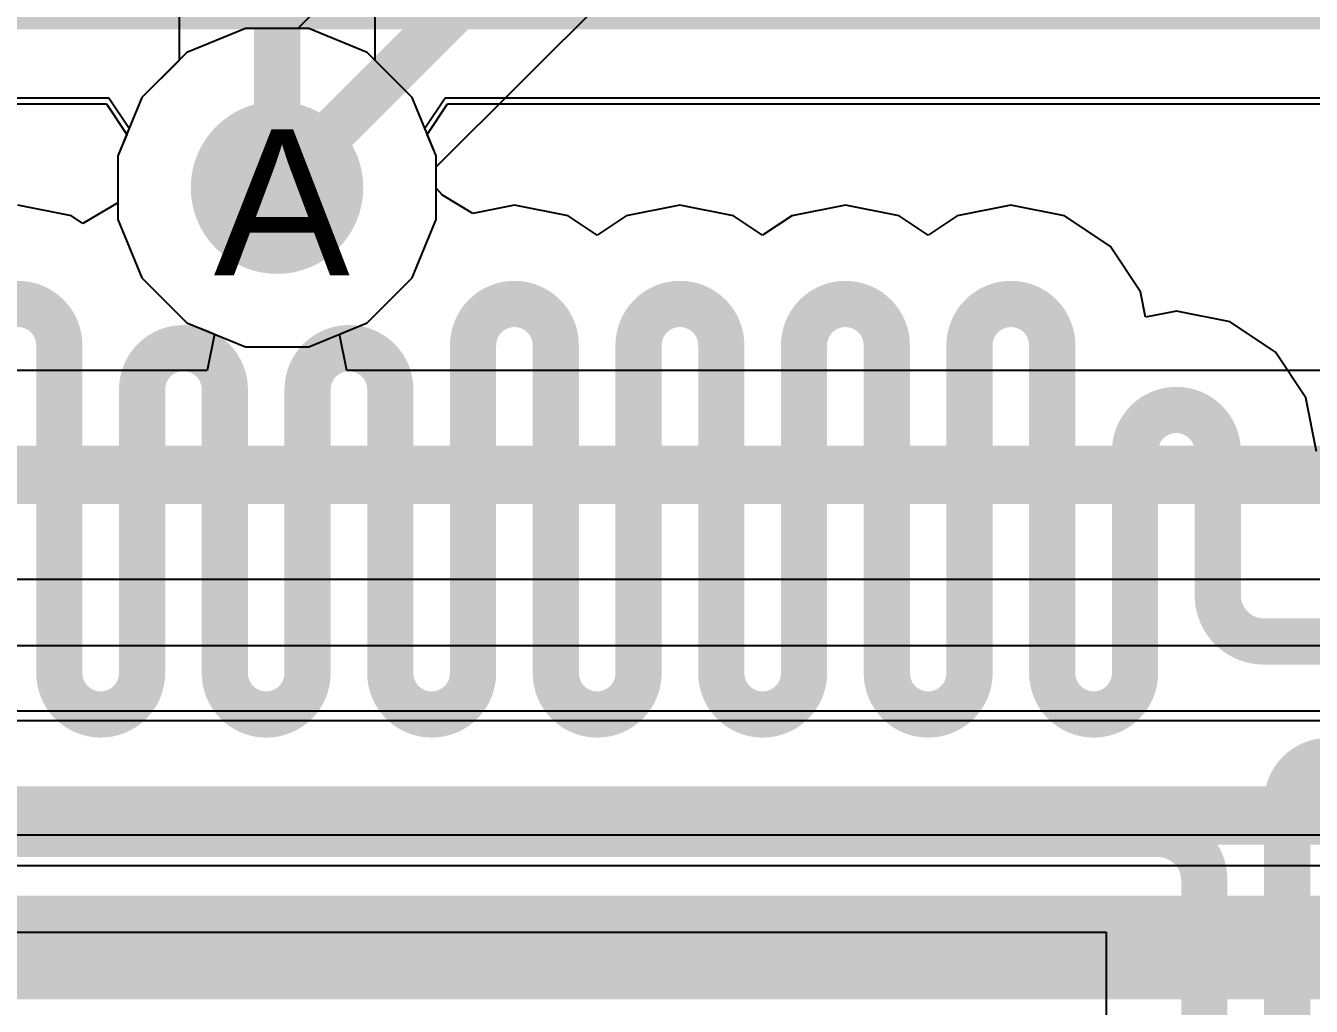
# Model space of a CAD drawing. Header units: inches. Extents: x 0 to 208, y 0 to 213.
# Drawn here: x 4.3961 to 4.5721, y 2.6529 to 2.7871 of the extents above; entities that cross this region are included whole.
import ezdxf

# ---------------------------------------------------------------- set-up
doc = ezdxf.new("R2010")
doc.units = ezdxf.units.IN
doc.header["$MEASUREMENT"] = 0
for name, color, linetype in [('Bottom Layer', 5, 'Continuous'), ('Drill Drawing', 1, 'Continuous'), ('L2_GND1', 16, 'Continuous'), ('L3_SIG1', 76, 'Continuous'), ('L4_PWR', 90, 'Continuous'), ('L5_GND2', 156, 'Continuous'), ('L6_SIG2', 130, 'Continuous'), ('L7_GND3', 216, 'Continuous'), ('Top Layer', 1, 'Continuous'), ('Via Holes', 16, 'Continuous')]:
    doc.layers.add(name, color=color, linetype=linetype)
doc.styles.add('Arial', font='', dxfattribs={"height": 0.2})
doc.styles.get('Arial').set_extended_font_data('Arial')

msp = doc.modelspace()

# ---------------------------------------------------------------- hatches: boundary and pattern name
at = {"layer": 'Bottom Layer'}
h = msp.add_hatch(color=5, dxfattribs=at)
edge = h.paths.add_edge_path()
edge.add_arc((4.43048, 2.76496), 0.01181, 0, 360)
at = {"layer": 'L2_GND1'}
h = msp.add_hatch(color=16, dxfattribs=at)
edge = h.paths.add_edge_path()
edge.add_arc((4.43048, 2.76496), 0.01181, 0, 360)
at = {"layer": 'L3_SIG1'}
h = msp.add_hatch(color=76, dxfattribs=at)
edge = h.paths.add_edge_path()
edge.add_arc((4.43048, 2.76496), 0.01181, 0, 360)
at = {"layer": 'L4_PWR'}
h = msp.add_hatch(color=90, dxfattribs=at)
edge = h.paths.add_edge_path()
edge.add_arc((4.43048, 2.76496), 0.01181, 0, 360)
at = {"layer": 'L5_GND2'}
h = msp.add_hatch(color=156, dxfattribs=at)
edge = h.paths.add_edge_path()
edge.add_arc((4.43048, 2.76496), 0.01181, 0, 360)
at = {"layer": 'L6_SIG2'}
h = msp.add_hatch(color=130, dxfattribs=at)
edge = h.paths.add_edge_path()
edge.add_arc((4.43048, 2.76496), 0.01181, 0, 360)
at = {"layer": 'L7_GND3'}
h = msp.add_hatch(color=216, dxfattribs=at)
edge = h.paths.add_edge_path()
edge.add_arc((4.43048, 2.76496), 0.01181, 0, 360)
at = {"layer": 'Top Layer'}
h = msp.add_hatch(color=1, dxfattribs=at)
edge = h.paths.add_edge_path()
edge.add_arc((4.43048, 2.76496), 0.01181, 0, 360)
at = {"layer": 'Via Holes'}
h = msp.add_hatch(color=7, dxfattribs=at)
edge = h.paths.add_edge_path()
edge.add_arc((4.43048, 2.76496), 0.00591, 0, 360)

# ---------------------------------------------------------------- linework, layer by layer
at = {"layer": 'Bottom Layer'}
for p, q in [((4.42614, 2.78677), (4.41813, 2.78345)), ((4.43482, 2.78677), (4.42614, 2.78677)), ((4.44284, 2.78345), (4.43482, 2.78677)), ((4.41813, 2.78345), (4.41199, 2.77731)), ((4.44897, 2.77731), (4.44284, 2.78345)), ((4.41199, 2.77731), (4.40867, 2.7693)), ((4.45229, 2.7693), (4.44897, 2.77731)), ((4.40867, 2.7693), (4.40867, 2.76062)), ((4.45229, 2.76062), (4.45229, 2.7693)), ((4.40867, 2.76062), (4.41199, 2.7526)), ((4.44897, 2.7526), (4.45229, 2.76062)), ((4.41199, 2.7526), (4.41813, 2.74647)), ((4.44284, 2.74647), (4.44897, 2.7526)), ((4.41813, 2.74647), (4.42614, 2.74315)), ((4.43482, 2.74315), (4.44284, 2.74647)), ((4.42614, 2.74315), (4.43482, 2.74315)), ((4.93045, 2.69327), (4.38321, 2.69327))]:
    msp.add_line(p, q, dxfattribs=at)
for points in [[(4.27079, 2.679, 0.008, 0.008, 0), (5.0697, 2.679, 0.008, 0.008, 0)], [(4.277, 2.664, 0.008, 0.008, 0), (5.1593, 2.664, 0.008, 0.008, 0)]]:
    msp.add_lwpolyline(points, format="xyseb", dxfattribs=at)
at = {"layer": 'L2_GND1'}
for p, q in [((4.39478, 2.77642), (4.40712, 2.77642)), ((4.40712, 2.77642), (4.4099, 2.77226)), ((4.45106, 2.77226), (4.45384, 2.77642)), ((4.45384, 2.77642), (4.68851, 2.77642)), ((4.4099, 2.77226), (4.40867, 2.7693)), ((4.45229, 2.7693), (4.45106, 2.77226)), ((4.40867, 2.7693), (4.40867, 2.76062)), ((4.45229, 2.76062), (4.45229, 2.7693)), ((4.40867, 2.76062), (4.41199, 2.7526)), ((4.44897, 2.7526), (4.45229, 2.76062)), ((4.41199, 2.7526), (4.41813, 2.74647)), ((4.44284, 2.74647), (4.44897, 2.7526)), ((4.41813, 2.74647), (4.42614, 2.74315)), ((4.43482, 2.74315), (4.44284, 2.74647)), ((4.42614, 2.74315), (4.43482, 2.74315))]:
    msp.add_line(p, q, dxfattribs=at)
msp.add_lwpolyline([(4.33585, 2.78866, 0.004, 0.004, 0), (5.20466, 2.78866, 0.004, 0.004, 0)], format="xyseb", dxfattribs=at)
at = {"layer": 'L3_SIG1'}
for p, q in [((4.47603, 2.82949), (4.43331, 2.78677)), ((4.45229, 2.76779), (4.49108, 2.80658)), ((4.42614, 2.78677), (4.41813, 2.78345)), ((4.43331, 2.78677), (4.42614, 2.78677)), ((4.41813, 2.78345), (4.41199, 2.77731)), ((4.41199, 2.77731), (4.40867, 2.7693)), ((4.40867, 2.7693), (4.40867, 2.76062)), ((4.45229, 2.76062), (4.45229, 2.76779)), ((4.40867, 2.76062), (4.41199, 2.7526)), ((4.44897, 2.7526), (4.45229, 2.76062)), ((4.41199, 2.7526), (4.41813, 2.74647)), ((4.44284, 2.74647), (4.44897, 2.7526)), ((4.41813, 2.74647), (4.42614, 2.74315)), ((4.43482, 2.74315), (4.44284, 2.74647)), ((4.42614, 2.74315), (4.43482, 2.74315))]:
    msp.add_line(p, q, dxfattribs=at)
msp.add_lwpolyline([(4.43048, 2.76496, 0.00633, 0.00633, 0), (4.48552, 2.82, 0.00633, 0.00633, 0)], format="xyseb", dxfattribs=at)
msp.add_lwpolyline([(4.4289, 2.76496, 0.00316, 0.00316, 1), (4.43206, 2.76496, 0.00316, 0.00316, 1)], format="xyseb", close=True, dxfattribs=at)
at = {"layer": 'L4_PWR'}
for p, q in [((4.42614, 2.78677), (4.41813, 2.78345)), ((4.43482, 2.78677), (4.42614, 2.78677)), ((4.44284, 2.78345), (4.43482, 2.78677)), ((4.41813, 2.78345), (4.41199, 2.77731)), ((4.44897, 2.77731), (4.44284, 2.78345)), ((4.41199, 2.77731), (4.40867, 2.7693)), ((4.45229, 2.7693), (4.44897, 2.77731)), ((4.40867, 2.7693), (4.40867, 2.76062)), ((4.45229, 2.76062), (4.45229, 2.7693)), ((4.40867, 2.76062), (4.41199, 2.7526)), ((4.44897, 2.7526), (4.45229, 2.76062)), ((4.41199, 2.7526), (4.41813, 2.74647)), ((4.44284, 2.74647), (4.44897, 2.7526)), ((4.41813, 2.74647), (4.42614, 2.74315)), ((4.43482, 2.74315), (4.44284, 2.74647)), ((4.42614, 2.74315), (4.43482, 2.74315)), ((5.06815, 2.7022), (4.38087, 2.7022)), ((4.37819, 2.692), (5.06936, 2.692))]:
    msp.add_line(p, q, dxfattribs=at)
at = {"layer": 'L5_GND2'}
for p, q in [((4.39444, 2.77726), (4.40747, 2.77726)), ((4.40747, 2.77726), (4.41024, 2.7731)), ((4.45072, 2.7731), (4.4535, 2.77726)), ((4.4535, 2.77726), (4.68934, 2.77726)), ((4.41024, 2.7731), (4.40867, 2.7693)), ((4.45229, 2.7693), (4.45072, 2.7731)), ((4.40867, 2.7693), (4.40867, 2.76062)), ((4.45229, 2.76062), (4.45229, 2.7693)), ((4.40867, 2.76062), (4.41199, 2.7526)), ((4.44897, 2.7526), (4.45229, 2.76062)), ((4.41199, 2.7526), (4.41813, 2.74647)), ((4.44284, 2.74647), (4.44897, 2.7526)), ((4.41813, 2.74647), (4.42614, 2.74315)), ((4.43482, 2.74315), (4.44284, 2.74647)), ((4.42614, 2.74315), (4.43482, 2.74315)), ((4.60609, 2.67627), (4.36406, 2.67627))]:
    msp.add_line(p, q, dxfattribs=at)
msp.add_lwpolyline([(3.7611, 2.662, 0.008, 0.008, 0), (4.612, 2.662, 0.008, 0.008, 0)], format="xyseb", dxfattribs=at)
at = {"layer": 'L6_SIG2'}
for p, q in [((4.42614, 2.78677), (4.41813, 2.78345)), ((4.43482, 2.78677), (4.42614, 2.78677)), ((4.44284, 2.78345), (4.43482, 2.78677)), ((4.41813, 2.78345), (4.41199, 2.77731)), ((4.44897, 2.77731), (4.44284, 2.78345)), ((4.41199, 2.77731), (4.40867, 2.7693)), ((4.45229, 2.7693), (4.44897, 2.77731)), ((4.40867, 2.7693), (4.40867, 2.76289)), ((4.45229, 2.76488), (4.45229, 2.7693)), ((4.45315, 2.76391), (4.45229, 2.76488)), ((4.45729, 2.76143), (4.45315, 2.76391)), ((4.40235, 2.7611), (4.395, 2.76256)), ((4.40867, 2.76289), (4.4039, 2.76007)), ((4.46298, 2.76256), (4.45729, 2.76143)), ((4.47033, 2.7611), (4.46298, 2.76256)), ((4.48564, 2.76256), (4.4783, 2.7611)), ((4.49299, 2.7611), (4.48564, 2.76256)), ((4.5083, 2.76256), (4.50096, 2.7611)), ((4.51565, 2.7611), (4.5083, 2.76256)), ((4.53096, 2.76256), (4.52362, 2.7611)), ((4.53831, 2.7611), (4.53096, 2.76256)), ((4.4039, 2.76007), (4.40235, 2.7611)), ((4.47431, 2.75844), (4.47033, 2.7611)), ((4.4783, 2.7611), (4.47431, 2.75844)), ((4.49697, 2.75844), (4.49299, 2.7611)), ((4.50096, 2.7611), (4.49697, 2.75844)), ((4.51963, 2.75844), (4.51565, 2.7611)), ((4.52362, 2.7611), (4.51963, 2.75844)), ((4.54454, 2.75694), (4.53831, 2.7611)), ((4.5487, 2.75071), (4.54454, 2.75694)), ((4.5494, 2.74721), (4.5487, 2.75071)), ((4.55362, 2.74805), (4.5494, 2.74721)), ((4.56097, 2.74659), (4.55362, 2.74805)), ((4.5672, 2.74243), (4.56097, 2.74659)), ((4.57136, 2.7362), (4.5672, 2.74243)), ((4.57282, 2.72885), (4.57136, 2.7362)), ((4.32549, 2.66303), (4.54403, 2.66303)), ((4.54403, 2.66303), (4.54403, 2.61323))]:
    msp.add_line(p, q, dxfattribs=at)
for points in [[(4.38934, 2.74337, 0.00633, 0.00633, -1), (4.40067, 2.74337, 0.00633, 0.00633, 0)], [(4.45732, 2.74337, 0.00633, 0.00633, -1), (4.46865, 2.74337, 0.00633, 0.00633, 0)], [(4.47998, 2.74337, 0.00633, 0.00633, -1), (4.49131, 2.74337, 0.00633, 0.00633, 0)], [(4.50264, 2.74337, 0.00633, 0.00633, -1), (4.51397, 2.74337, 0.00633, 0.00633, 0)], [(4.5253, 2.74337, 0.00633, 0.00633, -1), (4.53663, 2.74337, 0.00633, 0.00633, 0)], [(4.40067, 2.69848, 0.00633, 0.00633, 0), (4.40067, 2.74337, 0.00633, 0.00633, 0)], [(4.412, 2.73732, 0.00633, 0.00633, -1), (4.42333, 2.73732, 0.00633, 0.00633, 0)], [(4.43466, 2.73732, 0.00633, 0.00633, -1), (4.44599, 2.73732, 0.00633, 0.00633, 0)], [(4.45732, 2.69848, 0.00633, 0.00633, 0), (4.45732, 2.74337, 0.00633, 0.00633, 0)], [(4.46865, 2.69848, 0.00633, 0.00633, 0), (4.46865, 2.74337, 0.00633, 0.00633, 0)], [(4.47998, 2.69848, 0.00633, 0.00633, 0), (4.47998, 2.74337, 0.00633, 0.00633, 0)], [(4.49131, 2.69848, 0.00633, 0.00633, 0), (4.49131, 2.74337, 0.00633, 0.00633, 0)], [(4.50264, 2.69848, 0.00633, 0.00633, 0), (4.50264, 2.74337, 0.00633, 0.00633, 0)], [(4.51397, 2.69848, 0.00633, 0.00633, 0), (4.51397, 2.74337, 0.00633, 0.00633, 0)], [(4.5253, 2.69848, 0.00633, 0.00633, 0), (4.5253, 2.74337, 0.00633, 0.00633, 0)], [(4.53663, 2.69848, 0.00633, 0.00633, 0), (4.53663, 2.74337, 0.00633, 0.00633, 0)], [(4.412, 2.69848, 0.00633, 0.00633, 0), (4.412, 2.73732, 0.00633, 0.00633, 0)], [(4.42333, 2.69848, 0.00633, 0.00633, 0), (4.42333, 2.73732, 0.00633, 0.00633, 0)], [(4.43466, 2.69848, 0.00633, 0.00633, 0), (4.43466, 2.73732, 0.00633, 0.00633, 0)], [(4.44599, 2.69848, 0.00633, 0.00633, 0), (4.44599, 2.73732, 0.00633, 0.00633, 0)], [(4.54796, 2.72885, 0.00633, 0.00633, -1), (4.55929, 2.72885, 0.00633, 0.00633, 0)], [(4.54796, 2.69848, 0.00633, 0.00633, 0), (4.54796, 2.72885, 0.00633, 0.00633, 0)], [(4.55929, 2.70914, 0.00633, 0.00633, 0), (4.55929, 2.72885, 0.00633, 0.00633, 0)], [(4.56562, 2.70281, 0.00633, 0.00633, -0.414214), (4.55929, 2.70914, 0.00633, 0.00633, 0)], [(4.56562, 2.70281, 0.00633, 0.00633, 0), (4.6631, 2.70281, 0.00633, 0.00633, 0)], [(4.412, 2.69848, 0.00633, 0.00633, -1), (4.40067, 2.69848, 0.00633, 0.00633, 0)], [(4.43466, 2.69848, 0.00633, 0.00633, -1), (4.42333, 2.69848, 0.00633, 0.00633, 0)], [(4.45732, 2.69848, 0.00633, 0.00633, -1), (4.44599, 2.69848, 0.00633, 0.00633, 0)], [(4.47998, 2.69848, 0.00633, 0.00633, -1), (4.46865, 2.69848, 0.00633, 0.00633, 0)], [(4.50264, 2.69848, 0.00633, 0.00633, -1), (4.49131, 2.69848, 0.00633, 0.00633, 0)], [(4.5253, 2.69848, 0.00633, 0.00633, -1), (4.51397, 2.69848, 0.00633, 0.00633, 0)], [(4.54796, 2.69848, 0.00633, 0.00633, -1), (4.53663, 2.69848, 0.00633, 0.00633, 0)], [(4.56878, 2.68079, 0.00633, 0.00633, -1), (4.58011, 2.68079, 0.00633, 0.00633, 0)], [(4.56878, 2.61323, 0.00633, 0.00633, 0), (4.56878, 2.68079, 0.00633, 0.00633, 0)], [(4.32549, 2.67645, 0.00633, 0.00633, 0), (4.53663, 2.67645, 0.00633, 0.00633, 0)], [(4.53663, 2.67645, 0.00633, 0.00633, 0), (4.55112, 2.67645, 0.00633, 0.00633, 0)], [(4.55112, 2.67645, 0.00633, 0.00633, -0.414214), (4.55745, 2.67012, 0.00633, 0.00633, 0)], [(4.55745, 2.61323, 0.00633, 0.00633, 0), (4.55745, 2.67012, 0.00633, 0.00633, 0)]]:
    msp.add_lwpolyline(points, format="xyseb", dxfattribs=at)
for points in [[(4.39908, 2.74337, 0.00316, 0.00316, 1), (4.40225, 2.74337, 0.00316, 0.00316, 1)], [(4.39908, 2.74337, 0.00316, 0.00316, 1), (4.40225, 2.74337, 0.00316, 0.00316, 1)], [(4.45573, 2.74337, 0.00316, 0.00316, 1), (4.4589, 2.74337, 0.00316, 0.00316, 1)], [(4.45573, 2.74337, 0.00316, 0.00316, 1), (4.4589, 2.74337, 0.00316, 0.00316, 1)], [(4.46706, 2.74337, 0.00316, 0.00316, 1), (4.47023, 2.74337, 0.00316, 0.00316, 1)], [(4.46706, 2.74337, 0.00316, 0.00316, 1), (4.47023, 2.74337, 0.00316, 0.00316, 1)], [(4.47839, 2.74337, 0.00316, 0.00316, 1), (4.48156, 2.74337, 0.00316, 0.00316, 1)], [(4.47839, 2.74337, 0.00316, 0.00316, 1), (4.48156, 2.74337, 0.00316, 0.00316, 1)], [(4.48972, 2.74337, 0.00316, 0.00316, 1), (4.49289, 2.74337, 0.00316, 0.00316, 1)], [(4.48972, 2.74337, 0.00316, 0.00316, 1), (4.49289, 2.74337, 0.00316, 0.00316, 1)], [(4.50105, 2.74337, 0.00316, 0.00316, 1), (4.50422, 2.74337, 0.00316, 0.00316, 1)], [(4.50105, 2.74337, 0.00316, 0.00316, 1), (4.50422, 2.74337, 0.00316, 0.00316, 1)], [(4.51238, 2.74337, 0.00316, 0.00316, 1), (4.51555, 2.74337, 0.00316, 0.00316, 1)], [(4.51238, 2.74337, 0.00316, 0.00316, 1), (4.51555, 2.74337, 0.00316, 0.00316, 1)], [(4.52371, 2.74337, 0.00316, 0.00316, 1), (4.52688, 2.74337, 0.00316, 0.00316, 1)], [(4.52371, 2.74337, 0.00316, 0.00316, 1), (4.52688, 2.74337, 0.00316, 0.00316, 1)], [(4.53504, 2.74337, 0.00316, 0.00316, 1), (4.53821, 2.74337, 0.00316, 0.00316, 1)], [(4.53504, 2.74337, 0.00316, 0.00316, 1), (4.53821, 2.74337, 0.00316, 0.00316, 1)], [(4.41041, 2.73732, 0.00316, 0.00316, 1), (4.41358, 2.73732, 0.00316, 0.00316, 1)], [(4.41041, 2.73732, 0.00316, 0.00316, 1), (4.41358, 2.73732, 0.00316, 0.00316, 1)], [(4.42174, 2.73732, 0.00316, 0.00316, 1), (4.42491, 2.73732, 0.00316, 0.00316, 1)], [(4.42174, 2.73732, 0.00316, 0.00316, 1), (4.42491, 2.73732, 0.00316, 0.00316, 1)], [(4.43307, 2.73732, 0.00316, 0.00316, 1), (4.43624, 2.73732, 0.00316, 0.00316, 1)], [(4.43307, 2.73732, 0.00316, 0.00316, 1), (4.43624, 2.73732, 0.00316, 0.00316, 1)], [(4.4444, 2.73732, 0.00316, 0.00316, 1), (4.44757, 2.73732, 0.00316, 0.00316, 1)], [(4.4444, 2.73732, 0.00316, 0.00316, 1), (4.44757, 2.73732, 0.00316, 0.00316, 1)], [(4.54637, 2.72885, 0.00316, 0.00316, 1), (4.54954, 2.72885, 0.00316, 0.00316, 1)], [(4.54637, 2.72885, 0.00316, 0.00316, 1), (4.54954, 2.72885, 0.00316, 0.00316, 1)], [(4.5577, 2.72885, 0.00316, 0.00316, 1), (4.56087, 2.72885, 0.00316, 0.00316, 1)], [(4.5577, 2.72885, 0.00316, 0.00316, 1), (4.56087, 2.72885, 0.00316, 0.00316, 1)], [(4.5577, 2.70914, 0.00316, 0.00316, 1), (4.56087, 2.70914, 0.00316, 0.00316, 1)], [(4.5577, 2.70914, 0.00316, 0.00316, 1), (4.56087, 2.70914, 0.00316, 0.00316, 1)], [(4.56403, 2.70281, 0.00316, 0.00316, 1), (4.5672, 2.70281, 0.00316, 0.00316, 1)], [(4.56403, 2.70281, 0.00316, 0.00316, 1), (4.5672, 2.70281, 0.00316, 0.00316, 1)], [(4.39908, 2.69848, 0.00316, 0.00316, 1), (4.40225, 2.69848, 0.00316, 0.00316, 1)], [(4.39908, 2.69848, 0.00316, 0.00316, 1), (4.40225, 2.69848, 0.00316, 0.00316, 1)], [(4.41041, 2.69848, 0.00316, 0.00316, 1), (4.41358, 2.69848, 0.00316, 0.00316, 1)], [(4.41041, 2.69848, 0.00316, 0.00316, 1), (4.41358, 2.69848, 0.00316, 0.00316, 1)], [(4.42174, 2.69848, 0.00316, 0.00316, 1), (4.42491, 2.69848, 0.00316, 0.00316, 1)], [(4.42174, 2.69848, 0.00316, 0.00316, 1), (4.42491, 2.69848, 0.00316, 0.00316, 1)], [(4.43307, 2.69848, 0.00316, 0.00316, 1), (4.43624, 2.69848, 0.00316, 0.00316, 1)], [(4.43307, 2.69848, 0.00316, 0.00316, 1), (4.43624, 2.69848, 0.00316, 0.00316, 1)], [(4.4444, 2.69848, 0.00316, 0.00316, 1), (4.44757, 2.69848, 0.00316, 0.00316, 1)], [(4.4444, 2.69848, 0.00316, 0.00316, 1), (4.44757, 2.69848, 0.00316, 0.00316, 1)], [(4.45573, 2.69848, 0.00316, 0.00316, 1), (4.4589, 2.69848, 0.00316, 0.00316, 1)], [(4.45573, 2.69848, 0.00316, 0.00316, 1), (4.4589, 2.69848, 0.00316, 0.00316, 1)], [(4.46706, 2.69848, 0.00316, 0.00316, 1), (4.47023, 2.69848, 0.00316, 0.00316, 1)], [(4.46706, 2.69848, 0.00316, 0.00316, 1), (4.47023, 2.69848, 0.00316, 0.00316, 1)], [(4.47839, 2.69848, 0.00316, 0.00316, 1), (4.48156, 2.69848, 0.00316, 0.00316, 1)], [(4.47839, 2.69848, 0.00316, 0.00316, 1), (4.48156, 2.69848, 0.00316, 0.00316, 1)], [(4.48972, 2.69848, 0.00316, 0.00316, 1), (4.49289, 2.69848, 0.00316, 0.00316, 1)], [(4.48972, 2.69848, 0.00316, 0.00316, 1), (4.49289, 2.69848, 0.00316, 0.00316, 1)], [(4.50105, 2.69848, 0.00316, 0.00316, 1), (4.50422, 2.69848, 0.00316, 0.00316, 1)], [(4.50105, 2.69848, 0.00316, 0.00316, 1), (4.50422, 2.69848, 0.00316, 0.00316, 1)], [(4.51238, 2.69848, 0.00316, 0.00316, 1), (4.51555, 2.69848, 0.00316, 0.00316, 1)], [(4.51238, 2.69848, 0.00316, 0.00316, 1), (4.51555, 2.69848, 0.00316, 0.00316, 1)], [(4.52371, 2.69848, 0.00316, 0.00316, 1), (4.52688, 2.69848, 0.00316, 0.00316, 1)], [(4.52371, 2.69848, 0.00316, 0.00316, 1), (4.52688, 2.69848, 0.00316, 0.00316, 1)], [(4.53504, 2.69848, 0.00316, 0.00316, 1), (4.53821, 2.69848, 0.00316, 0.00316, 1)], [(4.53504, 2.69848, 0.00316, 0.00316, 1), (4.53821, 2.69848, 0.00316, 0.00316, 1)], [(4.54637, 2.69848, 0.00316, 0.00316, 1), (4.54954, 2.69848, 0.00316, 0.00316, 1)], [(4.54637, 2.69848, 0.00316, 0.00316, 1), (4.54954, 2.69848, 0.00316, 0.00316, 1)], [(4.5672, 2.68079, 0.00316, 0.00316, 1), (4.57037, 2.68079, 0.00316, 0.00316, 1)], [(4.5672, 2.68079, 0.00316, 0.00316, 1), (4.57037, 2.68079, 0.00316, 0.00316, 1)], [(4.53504, 2.67645, 0.00316, 0.00316, 1), (4.53821, 2.67645, 0.00316, 0.00316, 1)], [(4.53504, 2.67645, 0.00316, 0.00316, 1), (4.53821, 2.67645, 0.00316, 0.00316, 1)], [(4.54954, 2.67645, 0.00316, 0.00316, 1), (4.55271, 2.67645, 0.00316, 0.00316, 1)], [(4.54954, 2.67645, 0.00316, 0.00316, 1), (4.55271, 2.67645, 0.00316, 0.00316, 1)], [(4.55587, 2.67012, 0.00316, 0.00316, 1), (4.55904, 2.67012, 0.00316, 0.00316, 1)], [(4.55587, 2.67012, 0.00316, 0.00316, 1), (4.55904, 2.67012, 0.00316, 0.00316, 1)]]:
    msp.add_lwpolyline(points, format="xyseb", close=True, dxfattribs=at)
at = {"layer": 'L7_GND3'}
for p, q in [((4.42614, 2.78677), (4.41813, 2.78345)), ((4.43482, 2.78677), (4.42614, 2.78677)), ((4.44284, 2.78345), (4.43482, 2.78677)), ((4.41813, 2.78345), (4.41199, 2.77731)), ((4.44897, 2.77731), (4.44284, 2.78345)), ((4.41199, 2.77731), (4.40867, 2.7693)), ((4.45229, 2.7693), (4.44897, 2.77731)), ((4.40867, 2.7693), (4.40867, 2.76062)), ((4.45229, 2.76062), (4.45229, 2.7693)), ((4.40867, 2.76062), (4.41199, 2.7526)), ((4.44897, 2.7526), (4.45229, 2.76062)), ((4.41199, 2.7526), (4.41813, 2.74647)), ((4.44284, 2.74647), (4.44897, 2.7526)), ((4.41813, 2.74647), (4.42192, 2.7449)), ((4.43904, 2.7449), (4.44284, 2.74647)), ((4.42192, 2.7449), (4.42093, 2.7399)), ((4.44004, 2.7399), (4.43904, 2.7449)), ((4.42093, 2.7399), (4.38098, 2.7399)), ((4.68473, 2.7399), (4.44004, 2.7399)), ((4.38363, 2.71135), (5.06686, 2.71135)), ((4.95394, 2.67209), (4.15181, 2.67209))]:
    msp.add_line(p, q, dxfattribs=at)
for points in [[(4.17488, 2.72562, 0.008, 0.008, 0), (4.68743, 2.72562, 0.008, 0.008, 0)], [(4.15181, 2.65781, 0.008, 0.008, 0), (4.95394, 2.65781, 0.008, 0.008, 0)]]:
    msp.add_lwpolyline(points, format="xyseb", dxfattribs=at)
at = {"layer": 'Top Layer'}
for p, q in [((4.41706, 2.7922), (4.41706, 2.78239)), ((4.44391, 2.78238), (4.44391, 2.7922)), ((4.41706, 2.78239), (4.41199, 2.77731)), ((4.44897, 2.77731), (4.44391, 2.78238)), ((4.41199, 2.77731), (4.40867, 2.7693)), ((4.45229, 2.7693), (4.44897, 2.77731)), ((4.40867, 2.7693), (4.40867, 2.76062)), ((4.45229, 2.76062), (4.45229, 2.7693)), ((4.40867, 2.76062), (4.41199, 2.7526)), ((4.44897, 2.7526), (4.45229, 2.76062)), ((4.41199, 2.7526), (4.41813, 2.74647)), ((4.44284, 2.74647), (4.44897, 2.7526)), ((4.41813, 2.74647), (4.42614, 2.74315)), ((4.43482, 2.74315), (4.44284, 2.74647)), ((4.42614, 2.74315), (4.43482, 2.74315))]:
    msp.add_line(p, q, dxfattribs=at)
for points in [[(4.43049, 2.76496, 0.00633, 0.00633, 0), (4.43049, 2.84157, 0.00633, 0.00633, 0)], [(4.43048, 2.76496, 0.00633, 0.00633, 0), (4.43048, 2.76496, 0.00633, 0.00633, 0)]]:
    msp.add_lwpolyline(points, format="xyseb", dxfattribs=at)
for points in [[(4.4289, 2.76496, 0.00316, 0.00316, 1), (4.43207, 2.76496, 0.00316, 0.00316, 1)], [(4.4289, 2.76496, 0.00316, 0.00316, 1), (4.43206, 2.76496, 0.00316, 0.00316, 1)], [(4.4289, 2.76496, 0.00316, 0.00316, 1), (4.43207, 2.76496, 0.00316, 0.00316, 1)]]:
    msp.add_lwpolyline(points, format="xyseb", close=True, dxfattribs=at)

# ---------------------------------------------------------------- texts
at = {"layer": 'Drill Drawing', "style": 'Arial'}
msp.add_text('A', height=0.02, dxfattribs=at).set_placement((4.42182, 2.75296))

doc.saveas('drawing.dxf')
